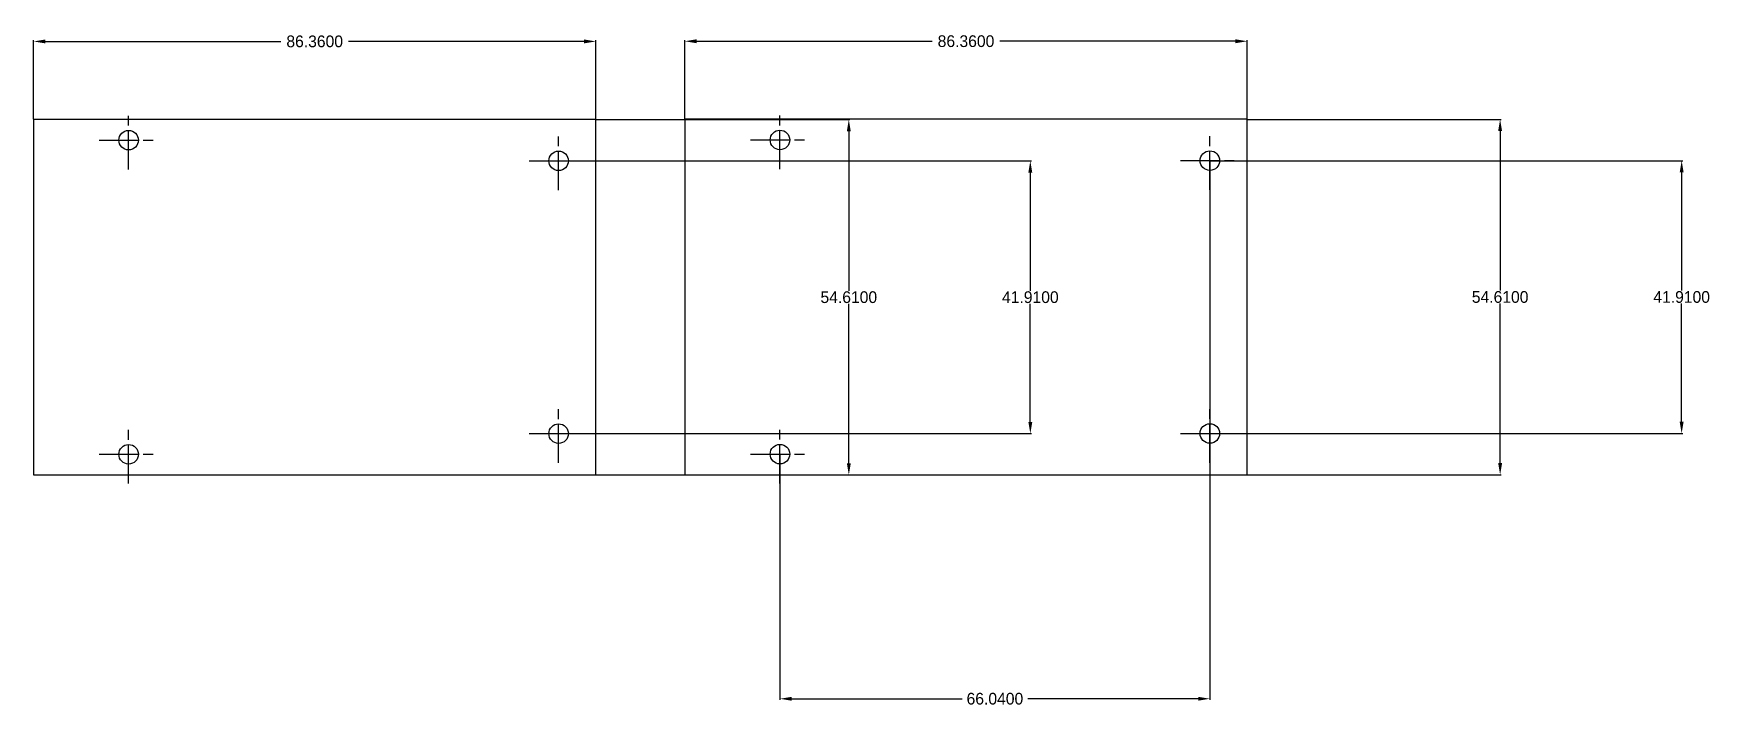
# Model space of a CAD drawing. Header units: millimetres. Extents: x -188 to 70, y -84 to 19.
import ezdxf

# ---------------------------------------------------------------- set-up
doc = ezdxf.new("R2010")
doc.units = ezdxf.units.MM
doc.linetypes.add('AM_ISO08W050', pattern=[18, 12, -1.5, 3, -1.5])
doc.linetypes.add('AM_ISO08W050x2', pattern=[9, 6, -0.75, 1.5, -0.75])
doc.layers.add('AM_5', color=3, linetype='Continuous', lineweight=25)
doc.layers.add('AM_7', color=4, linetype='AM_ISO08W050', lineweight=25)
doc.dimstyles.new('Standard$0', dxfattribs={"dimtxt": 0.18, "dimasz": 0.18, "dimexe": 0.18, "dimexo": 0.0625, "dimgap": 0.09, "dimtad": 0, "dimtih": 1, "dimtoh": 1, "dimdec": 4, "dimzin": 0, "dimdsep": 46, "dimtxsty": 'Standard', "dimcen": 0.09, "dimadec": 0, "dimazin": 0, "dimtfac": 1, "dimtdec": 4, "dimtofl": 0, "dimtmove": 0, "dimatfit": 3, "dimfxl": 1, "dimtolj": 1, "dimtzin": 0, "dimarcsym": 0})

# ---------------------------------------------------------------- blocks, each defined once
blk = doc.blocks.new('*D3')
at = {"layer": 'AM_5', "color": 0, "lineweight": -2, "transparency": 16777216}
for p, q in [((-1.32, 6.03), (37.66, 6.03)), ((37.48, 4.23), (37.48, -20.28)), ((37.48, -46.78), (37.48, -22.26)), ((-87.68, -48.58), (37.66, -48.58))]:
    blk.add_line(p, q, dxfattribs=at)
at = {"layer": 'AM_5', "color": 0, "transparency": 16777216}
for points in [[(37.18, 4.23), (37.78, 4.23), (37.48, 6.03)], [(37.18, -46.78), (37.78, -46.78), (37.48, -48.58)]]:
    blk.add_solid(points, dxfattribs=at)
at = {"layer": 'Defpoints', "color": 0, "transparency": 16777216}
for p in [(-1.38, 6.03), (37.48, 6.03), (-87.74, -48.58)]:
    blk.add_point(p, dxfattribs=at)
at = {"layer": 'AM_5', "color": 0, "transparency": 16777216, "insert": (37.48, -21.27), "char_height": 1.8, "attachment_point": 5}
blk.add_mtext('\\A1;54.6100', dxfattribs=at)
blk = doc.blocks.new('*D4')
at = {"layer": 'AM_5', "color": 0, "lineweight": -2, "transparency": 16777216}
for p, q in [((-7.1, -0.38), (-7.1, -83.17)), ((-73.14, -45.46), (-73.14, -83.17)), ((-71.34, -82.99), (-45.16, -82.99)), ((-8.9, -82.99), (-35.08, -82.99))]:
    blk.add_line(p, q, dxfattribs=at)
at = {"layer": 'AM_5', "color": 0, "transparency": 16777216}
for points in [[(-71.34, -82.69), (-71.34, -83.29), (-73.14, -82.99)], [(-8.9, -82.69), (-8.9, -83.29), (-7.1, -82.99)]]:
    blk.add_solid(points, dxfattribs=at)
at = {"layer": 'Defpoints', "color": 0, "transparency": 16777216}
for p in [(-7.1, -0.32), (-73.14, -45.4), (-73.14, -82.99)]:
    blk.add_point(p, dxfattribs=at)
at = {"layer": 'AM_5', "color": 0, "transparency": 16777216, "insert": (-40.12, -82.99), "char_height": 1.8, "attachment_point": 5}
blk.add_mtext('\\A1;66.0400', dxfattribs=at)
blk = doc.blocks.new('*D5')
at = {"layer": 'AM_5', "color": 0, "lineweight": -2, "transparency": 16777216}
for p, q in [((-7.04, -0.32), (65.54, -0.32)), ((65.36, -2.12), (65.36, -20.28)), ((65.36, -40.43), (65.36, -22.26)), ((-7.04, -42.23), (65.54, -42.23))]:
    blk.add_line(p, q, dxfattribs=at)
at = {"layer": 'AM_5', "color": 0, "transparency": 16777216}
for points in [[(65.06, -2.12), (65.66, -2.12), (65.36, -0.32)], [(65.06, -40.43), (65.66, -40.43), (65.36, -42.23)]]:
    blk.add_solid(points, dxfattribs=at)
at = {"layer": 'Defpoints', "color": 0, "transparency": 16777216}
for p in [(-7.1, -0.32), (65.36, -0.32), (-7.1, -42.23)]:
    blk.add_point(p, dxfattribs=at)
at = {"layer": 'AM_5', "color": 0, "transparency": 16777216, "insert": (65.36, -21.27), "char_height": 1.8, "attachment_point": 5}
blk.add_mtext('\\A1;41.9100', dxfattribs=at)
blk = doc.blocks.new('*D6')
at = {"layer": 'AM_5', "color": 0, "lineweight": -2, "transparency": 16777216}
for p, q in [((-87.74, 6.1), (-87.74, 18.21)), ((-85.94, 18.03), (-49.75, 18.03)), ((-3.18, 18.03), (-39.37, 18.03)), ((-1.38, 6.1), (-1.38, 18.21))]:
    blk.add_line(p, q, dxfattribs=at)
at = {"layer": 'AM_5', "color": 0, "transparency": 16777216}
for points in [[(-85.94, 18.33), (-85.94, 17.73), (-87.74, 18.03)], [(-3.18, 18.33), (-3.18, 17.73), (-1.38, 18.03)]]:
    blk.add_solid(points, dxfattribs=at)
at = {"layer": 'Defpoints', "color": 0, "transparency": 16777216}
for p in [(-1.38, 18.03), (-87.74, 6.03), (-1.38, 6.03)]:
    blk.add_point(p, dxfattribs=at)
at = {"layer": 'AM_5', "color": 0, "transparency": 16777216, "insert": (-44.56, 18.03), "char_height": 1.8, "attachment_point": 5}
blk.add_mtext('\\A1;86.3600', dxfattribs=at)
blk = doc.blocks.new('*D12')
at = {"layer": 'AM_5', "color": 0, "lineweight": -2, "transparency": 16777216}
for p, q in [((-101.36, 6), (-62.38, 6)), ((-62.56, 4.2), (-62.56, -20.31)), ((-62.56, -46.81), (-62.56, -22.29)), ((-187.72, -48.61), (-62.38, -48.61))]:
    blk.add_line(p, q, dxfattribs=at)
at = {"layer": 'AM_5', "color": 0, "transparency": 16777216}
for points in [[(-62.86, 4.2), (-62.26, 4.2), (-62.56, 6)], [(-62.86, -46.81), (-62.26, -46.81), (-62.56, -48.61)]]:
    blk.add_solid(points, dxfattribs=at)
at = {"layer": 'Defpoints', "color": 0, "transparency": 16777216}
for p in [(-101.42, 6), (-62.56, 6), (-187.78, -48.61)]:
    blk.add_point(p, dxfattribs=at)
at = {"layer": 'AM_5', "color": 0, "transparency": 16777216, "insert": (-62.56, -21.3), "char_height": 1.8, "attachment_point": 5}
blk.add_mtext('\\A1;54.6100', dxfattribs=at)
blk = doc.blocks.new('*D13')
at = {"layer": 'AM_5', "color": 0, "lineweight": -2, "transparency": 16777216}
for p, q in [((-107.07, -0.35), (-34.5, -0.35)), ((-34.68, -2.15), (-34.68, -20.31)), ((-34.68, -40.46), (-34.68, -22.29)), ((-107.07, -42.26), (-34.5, -42.26))]:
    blk.add_line(p, q, dxfattribs=at)
at = {"layer": 'AM_5', "color": 0, "transparency": 16777216}
for points in [[(-34.98, -2.15), (-34.38, -2.15), (-34.68, -0.35)], [(-34.98, -40.46), (-34.38, -40.46), (-34.68, -42.26)]]:
    blk.add_solid(points, dxfattribs=at)
at = {"layer": 'Defpoints', "color": 0, "transparency": 16777216}
for p in [(-107.14, -0.35), (-34.68, -0.35), (-107.14, -42.26)]:
    blk.add_point(p, dxfattribs=at)
at = {"layer": 'AM_5', "color": 0, "transparency": 16777216, "insert": (-34.68, -21.3), "char_height": 1.8, "attachment_point": 5}
blk.add_mtext('\\A1;41.9100', dxfattribs=at)
blk = doc.blocks.new('*D14')
at = {"layer": 'AM_5', "color": 0, "lineweight": -2, "transparency": 16777216}
for p, q in [((-187.78, 6.06), (-187.78, 18.18)), ((-101.42, 6.06), (-101.42, 18.18)), ((-185.98, 18), (-149.79, 18)), ((-103.22, 18), (-139.41, 18))]:
    blk.add_line(p, q, dxfattribs=at)
at = {"layer": 'AM_5', "color": 0, "transparency": 16777216}
for points in [[(-185.98, 18.3), (-185.98, 17.7), (-187.78, 18)], [(-103.22, 18.3), (-103.22, 17.7), (-101.42, 18)]]:
    blk.add_solid(points, dxfattribs=at)
at = {"layer": 'Defpoints', "color": 0, "transparency": 16777216}
for p in [(-101.42, 18), (-187.78, 6), (-101.42, 6)]:
    blk.add_point(p, dxfattribs=at)
at = {"layer": 'AM_5', "color": 0, "transparency": 16777216, "insert": (-144.6, 18), "char_height": 1.8, "attachment_point": 5}
blk.add_mtext('\\A1;86.3600', dxfattribs=at)

msp = doc.modelspace()

# ---------------------------------------------------------------- linework, layer by layer
for points in [[(-101.42178, 6.00159), (-187.78178, 6.00159), (-187.78178, -48.60841), (-101.42178, -48.60841)], [(-1.38387, 6.03392), (-87.74387, 6.03392), (-87.74387, -48.57608), (-1.38387, -48.57608)]]:
    msp.add_lwpolyline(points, close=True)
for centre in [(-173.17678, 2.82659), (-73.13887, 2.85892), (-107.13678, -0.34841), (-7.09887, -0.31608), (-107.13678, -42.25841), (-7.09887, -42.22608), (-173.17678, -45.43341), (-73.13887, -45.40108)]:
    msp.add_circle(centre, 1.5)
at = {"layer": 'AM_7', "linetype": 'AM_ISO08W050x2'}
for p, q in [((-173.17678, -1.67341), (-173.17678, 7.32659)), ((-73.13887, -1.64108), (-73.13887, 7.35892)), ((-177.67678, 2.82659), (-168.67678, 2.82659)), ((-107.13678, -4.84841), (-107.13678, 4.15159)), ((-77.63887, 2.85892), (-68.63887, 2.85892)), ((-7.09887, -4.81608), (-7.09887, 4.18392)), ((-111.63678, -0.34841), (-102.63678, -0.34841)), ((-11.59887, -0.31608), (-2.59887, -0.31608)), ((-107.13678, -46.75841), (-107.13678, -37.75841)), ((-7.09887, -46.72608), (-7.09887, -37.72608)), ((-173.17678, -49.93341), (-173.17678, -40.93341)), ((-73.13887, -49.90108), (-73.13887, -40.90108)), ((-111.63678, -42.25841), (-102.63678, -42.25841)), ((-11.59887, -42.22608), (-2.59887, -42.22608)), ((-177.67678, -45.43341), (-168.67678, -45.43341)), ((-77.63887, -45.40108), (-68.63887, -45.40108))]:
    msp.add_line(p, q, dxfattribs=at)

# ---------------------------------------------------------------- dimensions: what is measured, and where the dimension line sits
at = {"layer": 'AM_5'}
dim = msp.add_linear_dim(base=(-101.42178, 18.00159), p1=(-187.78178, 6.00159), p2=(-101.42178, 6.00159), dimstyle='Standard$0', override={"dimtxt": 1.8, "dimasz": 1.8}, dxfattribs=at)
dim.commit()
dim.dimension.update_dxf_attribs({"geometry": '*D14', "text_midpoint": (-144.60178, 18.00159)})
for base, p1, p2, angle, override, picture, middle in [((-1.38387, 18.03392), (-87.74387, 6.03392), (-1.38387, 6.03392), 0, {"dimtxt": 1.8, "dimasz": 1.8}, '*D6', (-44.56387, 18.03392)), ((-62.55673, 6.00159), (-187.78178, -48.60841), (-101.42178, 6.00159), 90, {"dimtxt": 1.8, "dimasz": 1.8, "dimpost": ''}, '*D12', (-62.55673, -21.30341)), ((37.48118, 6.03392), (-87.74387, -48.57608), (-1.38387, 6.03392), 90, {"dimtxt": 1.8, "dimasz": 1.8, "dimpost": ''}, '*D3', (37.48118, -21.27108)), ((-34.68214, -0.34841), (-107.13678, -42.25841), (-107.13678, -0.34841), 90, {"dimtxt": 1.8, "dimasz": 1.8}, '*D13', (-34.68214, -21.30341)), ((-73.13887, -82.99267), (-7.09887, -0.31608), (-73.13887, -45.40108), 0, {"dimtxt": 1.8, "dimasz": 1.8}, '*D4', (-40.11887, -82.99267)), ((65.35577, -0.31608), (-7.09887, -42.22608), (-7.09887, -0.31608), 90, {"dimtxt": 1.8, "dimasz": 1.8}, '*D5', (65.35577, -21.27108))]:
    dim = msp.add_linear_dim(base=base, p1=p1, p2=p2, angle=angle, dimstyle='Standard$0', override=override, dxfattribs=at)
    dim.commit()
    dim.dimension.update_dxf_attribs({"geometry": picture, "text_midpoint": middle})

doc.saveas('drawing.dxf')
